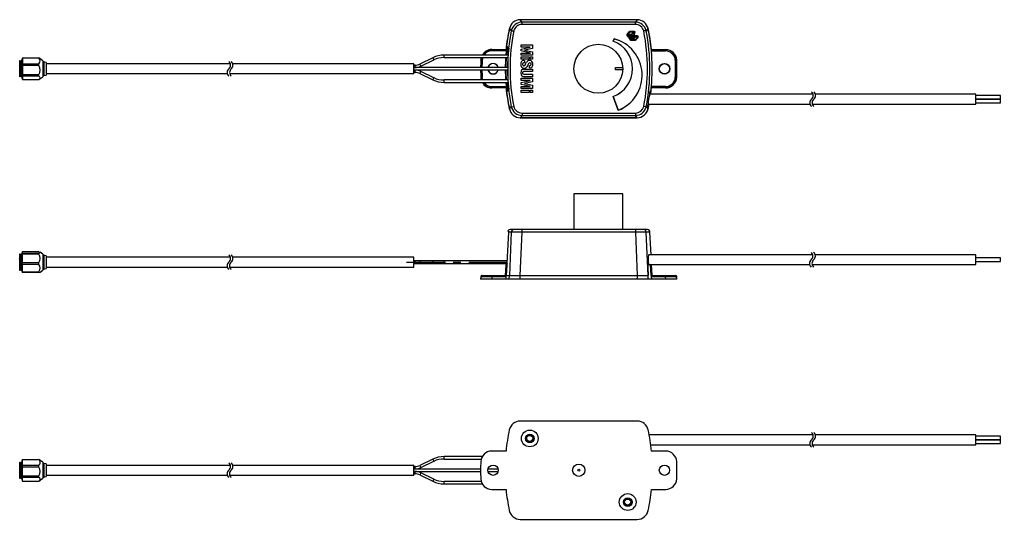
# Model space of a CAD drawing. Extents: x -3 to 1180, y -8 to 246.
# Drawn here: x 779.5 to 1180, y 22.9 to 227.1 of the extents above; entities that cross this region are included whole.
import ezdxf

# ---------------------------------------------------------------- set-up
doc = ezdxf.new("R2010")
doc.units = 0
doc.header["$LTSCALE"] = 0.5
doc.linetypes.add('CENTER', pattern=[50.8, 31.75, -6.35, 6.35, -6.35])
for name, color, linetype in [('MSM_CENTER', 1, 'CENTER'), ('MSM_CONTINUOUS', 7, 'CONTINUOUS'), ('MSM_NARROW', 5, 'CONTINUOUS')]:
    doc.layers.add(name, color=color, linetype=linetype)

msp = doc.modelspace()

# ---------------------------------------------------------------- linework, layer by layer
at = {"layer": 'MSM_CENTER'}
msp.add_line((937.5, 128), (981.87, 128), dxfattribs=at)
at = {"layer": 'MSM_CONTINUOUS'}
for p, q in [((984.69, 226.08), (983.92, 226.99)), ((983.93, 227.08), (1031.71, 227.08)), ((983.93, 227), (983.93, 227.08)), ((1031.71, 227), (983.93, 227)), ((1031.71, 226.99), (983.93, 226.99)), ((1030.95, 226.08), (984.69, 226.08)), ((984.69, 225.08), (984.69, 226.08)), ((1030.95, 225.08), (984.69, 225.08)), ((1031.71, 226.99), (1030.95, 226.08)), ((1030.95, 225.08), (1030.95, 226.08)), ((1031.71, 227.08), (1031.71, 227)), ((979.44, 223.44), (979.52, 223.42)), ((979.53, 223.42), (980.28, 222.54)), ((980.28, 222.54), (981.28, 222.43)), ((1027.47, 220.86), (1028.69, 222.33)), ((1028.24, 219.83), (1027.47, 220.86)), ((1027.77, 220.76), (1029.2, 220.76)), ((1028.32, 220.03), (1027.77, 220.76)), ((1027.79, 220.95), (1028.78, 222.14)), ((1029.21, 220.95), (1027.79, 220.95)), ((1028.69, 222.33), (1030.47, 222.33)), ((1028.78, 222.14), (1030.2, 222.14)), ((1029.2, 220.76), (1029.75, 220.03)), ((1030.2, 222.14), (1029.21, 220.95)), ((1029.37, 220.84), (1030.41, 222.08)), ((1029.37, 220.84), (1029.9, 220.13)), ((1030.56, 221.87), (1029.9, 220.13)), ((1030, 219.83), (1030.19, 220.35)), ((1031.37, 220.35), (1030.16, 219.72)), ((1030.19, 220.35), (1031.37, 220.35)), ((1030.78, 221.9), (1030.27, 220.54)), ((1030.27, 220.54), (1031.8, 220.54)), ((1030.31, 219.58), (1031.72, 220.32)), ((1030.41, 222.08), (1030.56, 221.87)), ((1030.47, 222.33), (1030.78, 221.9)), ((1031.72, 220.32), (1031.89, 220.08)), ((1031.8, 220.54), (1032.14, 220.08)), ((1035.36, 222.53), (1034.36, 222.43)), ((1036.11, 223.42), (1035.36, 222.53)), ((1036.19, 223.44), (1036.11, 223.42)), ((978.53, 215.79), (978.36, 216.32)), ((979.19, 215.47), (978.38, 216.39)), ((984.25, 216.74), (988.99, 216.74)), ((984.25, 215.87), (984.25, 216.74)), ((988.99, 216.74), (988.99, 215.32)), ((1021.9, 218.27), (1022.25, 219.23)), ((1021.92, 218.28), (1021.9, 218.27)), ((1022.26, 219.22), (1021.92, 218.28)), ((1022.26, 219.22), (1022.25, 219.23)), ((1028.24, 219.83), (1028.71, 219.84)), ((1029.75, 220.03), (1028.32, 220.03)), ((1028.71, 219.84), (1028.37, 219.65)), ((1029.15, 218.6), (1028.37, 219.65)), ((1029.24, 218.8), (1028.7, 219.52)), ((1028.7, 219.52), (1030.12, 219.52)), ((1029.14, 219.84), (1028.91, 219.72)), ((1030.16, 219.72), (1028.91, 219.72)), ((1029.14, 219.84), (1030, 219.83)), ((1030.9, 218.6), (1029.15, 218.6)), ((1030.66, 218.8), (1029.24, 218.8)), ((1030.12, 219.52), (1030.66, 218.8)), ((1030.86, 218.84), (1030.31, 219.58)), ((1031.89, 220.08), (1030.86, 218.84)), ((1032.14, 220.08), (1030.9, 218.6)), ((979.01, 212.57), (952.81, 212.57)), ((952.81, 211.59), (952.81, 212.57)), ((972.31, 214.83), (972.36, 214.77)), ((972.31, 214.83), (978.12, 214.83)), ((972.36, 214.77), (978.17, 214.77)), ((972.36, 214.28), (972.36, 214.77)), ((978.15, 214.28), (972.36, 214.28)), ((978.15, 214.28), (978.01, 212.57)), ((978.17, 214.77), (978.12, 214.83)), ((978.36, 214.04), (978.24, 212.57)), ((978.53, 215.79), (978.36, 214.04)), ((979.13, 215.07), (978.53, 215.79)), ((978.91, 212.57), (979.13, 215.07)), ((979.26, 215.39), (979.19, 215.47)), ((988.03, 215.87), (984.25, 215.87)), ((984.25, 215.01), (988.03, 215.87)), ((984.25, 214.27), (984.25, 215.01)), ((988.09, 213.41), (984.25, 214.27)), ((984.25, 213.41), (988.09, 213.41)), ((984.25, 212.54), (984.25, 213.41)), ((988.99, 212.54), (984.25, 212.54)), ((988.99, 215.32), (985.65, 214.65)), ((985.65, 214.65), (988.99, 213.95)), ((988.99, 213.95), (988.99, 212.54)), ((1037.46, 214.77), (1037.51, 214.83)), ((1037.46, 214.77), (1043.28, 214.77)), ((1037.49, 214.28), (1043.28, 214.28)), ((1037.51, 214.83), (1043.33, 214.83)), ((1043.33, 214.83), (1043.28, 214.77)), ((1043.28, 214.53), (1043.28, 214.77)), ((1043.28, 214.28), (1043.28, 214.53)), ((779.63, 210.09), (779.47, 210.36)), ((779.47, 210.36), (779.47, 203.64)), ((779.75, 210.09), (779.63, 210.09)), ((779.63, 210.09), (779.63, 203.91)), ((779.91, 210.36), (779.75, 210.09)), ((779.75, 210.09), (779.75, 203.91)), ((779.91, 210.36), (779.91, 203.64)), ((780.13, 210.09), (779.97, 210.36)), ((779.97, 210.36), (779.97, 203.64)), ((780.25, 210.09), (780.13, 210.09)), ((780.13, 210.09), (780.13, 203.91)), ((780.4, 210.36), (780.25, 210.09)), ((780.25, 210.09), (780.25, 203.91)), ((780.68, 211.4), (780.4, 210.7)), ((780.4, 210.7), (780.4, 203.3)), ((780.68, 208.68), (780.4, 208.41)), ((780.68, 211.4), (787.29, 211.4)), ((780.68, 211.4), (780.68, 202.6)), ((787.29, 211.29), (780.68, 211.29)), ((780.68, 209.05), (787.29, 209.05)), ((787.29, 208.29), (780.68, 208.29)), ((788.9, 210.25), (787.29, 211.4)), ((787.29, 211.29), (787.29, 211.4)), ((787.29, 208.29), (787.29, 209.05)), ((788.9, 210.25), (788.9, 203.75)), ((789.3, 209.8), (788.9, 209.8)), ((790.3, 209.6), (789.3, 209.8)), ((789.3, 209.8), (789.3, 204.2)), ((790.3, 209.6), (790.3, 204.4)), ((865.55, 209), (790.3, 209)), ((940.5, 209), (866.55, 209)), ((940.5, 205), (940.5, 209)), ((940.96, 208.49), (940.5, 208.49)), ((940.96, 207.51), (940.96, 208.49)), ((948.23, 211.52), (942.93, 208.94)), ((943.36, 208.06), (942.93, 208.94)), ((943.36, 208.06), (948.66, 210.64)), ((948.23, 211.52), (948.66, 210.64)), ((952.81, 211.59), (978.95, 211.59)), ((967.82, 210.53), (968.05, 211.59)), ((967.87, 210.48), (967.82, 210.53)), ((968.13, 211.59), (967.87, 210.48)), ((968.37, 210.45), (967.87, 210.48)), ((968.64, 211.59), (968.37, 210.45)), ((984.25, 211.86), (987.56, 211.86)), ((984.25, 210.91), (984.25, 211.86)), ((987.56, 210.91), (984.25, 210.91)), ((985.54, 210.41), (985.73, 210.41)), ((985.73, 209.46), (985.59, 209.46)), ((985.73, 210.41), (985.73, 209.46)), ((987.19, 208.9), (986.87, 208.16)), ((987.56, 211.86), (987.56, 210.91)), ((987.68, 207.42), (987.68, 208.33)), ((987.98, 211.86), (988.99, 211.86)), ((987.98, 210.91), (987.98, 211.86)), ((988.99, 210.91), (987.98, 210.91)), ((988.99, 211.86), (988.99, 210.91)), ((1047.77, 210.48), (1047.27, 210.45)), ((1047.82, 210.53), (1047.77, 210.48)), ((779.91, 208.28), (779.75, 208.18)), ((780.25, 208.18), (780.4, 208.28)), ((780.68, 204.66), (787.29, 204.66)), ((787.29, 204), (787.29, 204.66)), ((789.3, 204.2), (790.3, 204.4)), ((790.3, 205), (864.27, 205)), ((865.27, 205), (940.5, 205)), ((940.5, 207.51), (940.96, 207.51)), ((978.82, 207.5), (940.5, 207.5)), ((940.5, 206.5), (978.82, 206.5)), ((940.96, 206.49), (940.5, 206.49)), ((940.5, 205.51), (940.96, 205.51)), ((940.96, 205.51), (940.96, 206.49)), ((942.93, 205.06), (943.36, 205.94)), ((942.93, 205.06), (948.23, 202.48)), ((948.66, 203.36), (943.36, 205.94)), ((985.68, 206.8), (988.99, 206.8)), ((988.99, 205.85), (985.68, 205.85)), ((985.68, 204.73), (988.99, 204.73)), ((986.87, 208.16), (986.62, 207.73)), ((987.81, 207.42), (987.68, 207.42)), ((988.99, 206.8), (988.99, 205.85)), ((988.99, 204.73), (988.99, 203.77)), ((1022.82, 206.5), (1022.82, 207.5)), ((1022.82, 207.5), (1025.81, 207.5)), ((1025.81, 206.5), (1022.82, 206.5)), ((779.47, 203.64), (779.63, 203.91)), ((779.63, 203.91), (779.75, 203.91)), ((779.75, 203.91), (779.91, 203.64)), ((779.97, 203.64), (780.13, 203.91)), ((780.13, 203.91), (780.25, 203.91)), ((780.25, 203.91), (780.4, 203.64)), ((780.4, 203.3), (780.68, 202.6)), ((787.29, 204), (780.68, 204)), ((780.68, 202.6), (787.29, 202.6)), ((787.29, 202.6), (788.9, 203.75)), ((788.9, 204.2), (789.3, 204.2)), ((948.23, 202.48), (948.66, 203.36)), ((978.95, 202.41), (952.81, 202.41)), ((952.81, 201.43), (952.81, 202.41)), ((952.81, 201.43), (979.01, 201.43)), ((967.87, 203.52), (967.82, 203.47)), ((968.37, 203.55), (967.87, 203.52)), ((967.87, 203.52), (968.13, 202.41)), ((968.64, 202.41), (968.37, 203.55)), ((978.01, 201.43), (978.15, 199.72)), ((978.24, 201.43), (978.42, 199.3)), ((979.13, 198.93), (978.91, 201.43)), ((984.25, 203.1), (988.99, 203.1)), ((984.25, 202.23), (984.25, 203.1)), ((986.15, 202.22), (984.25, 202.23)), ((984.25, 201.37), (988.04, 202.22)), ((984.25, 200.63), (984.25, 201.37)), ((988.04, 199.78), (984.25, 200.63)), ((988.99, 201.68), (985.65, 200.99)), ((985.65, 200.99), (988.99, 200.31)), ((988.99, 203.77), (985.68, 203.77)), ((988.04, 202.22), (986.15, 202.22)), ((988.99, 203.1), (988.99, 201.68)), ((988.99, 200.31), (988.99, 198.9)), ((1047.27, 203.55), (1047.77, 203.52)), ((1047.77, 203.52), (1047.82, 203.47)), ((972.31, 199.17), (972.36, 199.23)), ((978.12, 199.17), (972.31, 199.17)), ((972.36, 199.72), (978.15, 199.72)), ((972.36, 199.23), (972.36, 199.72)), ((978.17, 199.23), (972.36, 199.23)), ((978.17, 199.23), (978.12, 199.17)), ((979.25, 198.67), (978.36, 197.68)), ((978.36, 197.68), (978.53, 198.21)), ((979.26, 198.61), (978.37, 197.6)), ((978.42, 199.3), (978.53, 198.21)), ((978.53, 198.21), (979.13, 198.93)), ((984.25, 199.77), (988.04, 199.78)), ((984.25, 198.9), (984.25, 199.77)), ((988.99, 198.9), (984.25, 198.9)), ((984.25, 198.22), (987.56, 198.22)), ((984.25, 197.27), (984.25, 198.22)), ((987.56, 197.27), (984.25, 197.27)), ((987.56, 198.22), (987.56, 197.27)), ((987.98, 198.22), (988.99, 198.22)), ((987.98, 197.27), (987.98, 198.22)), ((988.99, 197.27), (987.98, 197.27)), ((988.99, 198.22), (988.99, 197.27)), ((1103.5, 196.58), (1036.79, 196.58)), ((1036.8, 196.65), (1036.81, 196.65)), ((1036.95, 197.79), (1036.94, 197.79)), ((1036.97, 197.99), (1036.98, 197.99)), ((1037.34, 198.31), (1036.98, 197.99)), ((1036.99, 198.09), (1037.35, 198.41)), ((1043.28, 199.23), (1037.46, 199.23)), ((1037.46, 199.23), (1037.51, 199.17)), ((1043.28, 199.72), (1037.49, 199.72)), ((1043.33, 199.17), (1037.51, 199.17)), ((1043.28, 199.23), (1043.28, 199.72)), ((1043.33, 199.17), (1043.28, 199.23)), ((1170.02, 196.58), (1104.5, 196.58)), ((1170.02, 192.58), (1170.02, 196.58)), ((1023.96, 190.07), (1021.9, 195.73)), ((1021.92, 195.72), (1021.9, 195.73)), ((1021.92, 195.72), (1023.97, 190.09)), ((1036.15, 192.5), (1036.15, 192.5)), ((1036.16, 192.58), (1102.21, 192.58)), ((1036.19, 190.56), (1036.59, 192.58)), ((1103.21, 192.58), (1170.02, 192.58)), ((1180.02, 196.02), (1170.02, 196.02)), ((1170.02, 194.63), (1180.02, 194.63)), ((1180.02, 194.52), (1170.02, 194.52)), ((1170.02, 193.13), (1180.02, 193.13)), ((1180.02, 194.63), (1180.02, 196.02)), ((1180.02, 193.13), (1180.02, 194.52)), ((979.44, 190.56), (979.52, 190.58)), ((979.53, 190.58), (980.28, 191.46)), ((980.28, 191.46), (981.28, 191.57)), ((984.69, 188.92), (1030.96, 188.92)), ((984.69, 188.92), (984.69, 187.92)), ((1023.97, 190.09), (1023.96, 190.07)), ((1030.95, 188.92), (1030.95, 187.92)), ((1035.36, 191.47), (1034.36, 191.57)), ((1036.11, 190.58), (1035.36, 191.47)), ((1036.14, 190.74), (1035.88, 191.06)), ((1035.9, 191.17), (1035.89, 191.17)), ((1035.9, 191.17), (1036.17, 190.84)), ((1035.93, 191.37), (1035.93, 191.37)), ((1036.06, 190.84), (1036.17, 190.84)), ((1036.19, 190.56), (1036.11, 190.58)), ((984.69, 187.92), (983.92, 187.01)), ((983.93, 187.01), (1031.71, 187.01)), ((983.93, 186.92), (983.93, 187)), ((1031.71, 186.92), (983.93, 186.92)), ((984.69, 187.92), (1030.95, 187.92)), ((1031.71, 187.01), (1030.95, 187.92)), ((1031.71, 187), (1031.71, 186.92)), ((1025.81, 155.9), (1005.82, 155.9)), ((1005.82, 155.9), (1005.82, 141.3)), ((1025.81, 155.7), (1025.81, 155.9)), ((1025.82, 155.7), (1025.81, 155.7)), ((1025.82, 141.3), (1025.82, 155.7)), ((978.38, 122.5), (979.21, 140.3)), ((978.81, 140.64), (979.21, 140.22)), ((979.28, 140.64), (978.81, 140.64)), ((1036.88, 140.3), (979.21, 140.3)), ((980.28, 140.3), (979.53, 122.5)), ((1035.88, 141.3), (979.76, 141.3)), ((983.93, 122.5), (984.69, 140.3)), ((984.69, 140.3), (984.69, 141.3)), ((1030.95, 141.3), (1030.95, 140.3)), ((1030.95, 140.3), (1031.71, 122.5)), ((1036.11, 122.5), (1035.36, 140.3)), ((1037.37, 131), (1036.88, 140.3)), ((780.68, 132.21), (780.4, 131.7)), ((787.29, 132.21), (780.68, 132.21)), ((780.68, 123.79), (780.68, 132.21)), ((787.29, 132.21), (787.63, 132.11)), ((779.63, 131.09), (779.47, 131.36)), ((779.47, 131.36), (779.47, 124.64)), ((779.75, 131.09), (779.63, 131.09)), ((779.63, 131.09), (779.63, 124.91)), ((779.91, 131.36), (779.75, 131.09)), ((779.75, 131.09), (779.75, 124.91)), ((779.91, 131.36), (779.91, 124.64)), ((780.13, 131.09), (779.97, 131.36)), ((779.97, 131.36), (779.97, 124.64)), ((780.25, 131.09), (780.13, 131.09)), ((780.13, 131.09), (780.13, 124.91)), ((780.4, 131.36), (780.25, 131.09)), ((780.25, 131.09), (780.25, 124.91)), ((780.4, 131.7), (780.4, 124.3)), ((780.68, 131.72), (787.29, 131.72)), ((787.29, 131.22), (780.68, 131.22)), ((787.29, 131.72), (787.56, 131.8)), ((787.29, 131.22), (787.29, 131.72)), ((787.63, 132.11), (787.72, 132.08)), ((787.72, 132.08), (787.8, 132.03)), ((788.9, 131.25), (787.8, 132.04)), ((788.9, 131.25), (788.9, 124.75)), ((789.3, 130.8), (788.9, 130.8)), ((790.3, 130.6), (789.3, 130.8)), ((789.3, 130.8), (789.3, 125.2)), ((790.3, 130.6), (790.3, 125.4)), ((865.55, 130), (790.3, 130)), ((940.5, 130), (866.55, 130)), ((940.5, 126), (940.5, 130)), ((978.66, 128.5), (940.5, 128.5)), ((978.66, 128.49), (940.5, 128.49)), ((940.96, 127.51), (940.96, 128.49)), ((952.81, 127.51), (952.81, 128.49)), ((1035.88, 128.62), (1036.14, 122.5)), ((1036.15, 128.9), (1035.93, 128.9)), ((1103.39, 131), (1036.39, 131)), ((1170.02, 131), (1104.39, 131)), ((1170.02, 127), (1170.02, 131)), ((1180.02, 129.7), (1170.02, 129.7)), ((1170.02, 128.3), (1180.02, 128.3)), ((1180.02, 128.3), (1180.02, 129.7)), ((779.47, 124.64), (779.63, 124.91)), ((779.63, 124.91), (779.75, 124.91)), ((779.75, 125.14), (779.91, 124.89)), ((779.75, 124.91), (779.91, 124.64)), ((779.97, 124.64), (780.13, 124.91)), ((780.13, 124.91), (780.25, 124.91)), ((780.4, 124.9), (780.25, 125.14)), ((780.25, 124.91), (780.4, 124.64)), ((780.4, 124.58), (780.68, 124.11)), ((780.4, 124.3), (780.68, 123.79)), ((780.68, 127.83), (787.29, 127.83)), ((787.29, 127.02), (780.68, 127.02)), ((787.29, 127.02), (787.29, 127.83)), ((787.8, 123.96), (788.9, 124.75)), ((788.9, 125.2), (789.3, 125.2)), ((789.3, 125.2), (790.3, 125.4)), ((790.3, 126), (864.26, 126)), ((865.26, 126), (940.5, 126)), ((940.5, 127.51), (978.61, 127.51)), ((940.5, 127.5), (978.61, 127.5)), ((978.05, 126.83), (977.82, 122.5)), ((978.61, 127.39), (978.05, 126.83)), ((978.53, 126.83), (978.05, 126.83)), ((978.36, 122.5), (978.53, 126.83)), ((978.53, 126.83), (978.58, 126.88)), ((1036.61, 127), (1102.11, 127)), ((1037.08, 127), (1037.35, 122.5)), ((1037.35, 122.5), (1037.09, 127)), ((1037.81, 122.5), (1037.58, 127)), ((1103.11, 127), (1170.02, 127)), ((780.68, 124.11), (787.29, 124.11)), ((787.29, 123.79), (780.68, 123.79)), ((787.29, 123.79), (787.29, 124.11)), ((787.29, 123.79), (787.8, 123.96)), ((967.79, 122.03), (967.74, 121)), ((1047.9, 121), (967.74, 121)), ((967.87, 122.03), (967.79, 122.03)), ((967.87, 122.03), (967.82, 121)), ((968.29, 122.5), (1036.11, 122.5)), ((972.35, 122.03), (972.31, 121)), ((972.36, 122.5), (972.35, 122.03)), ((978.17, 122.03), (972.36, 122.03)), ((978.12, 121), (978.17, 122.03)), ((979.45, 121), (979.52, 122.5)), ((983.93, 121), (983.93, 122.5)), ((1031.71, 122.5), (1031.71, 121)), ((1031.71, 122.5), (1031.71, 121)), ((1036.19, 121), (1036.11, 122.5)), ((1037.35, 122.5), (1047.34, 122.5)), ((1043.28, 122.03), (1037.46, 122.03)), ((1037.46, 122.03), (1037.51, 121)), ((1043.28, 122.03), (1043.28, 122.5)), ((1043.33, 121), (1043.28, 122.03)), ((1047.84, 122.03), (1047.77, 122.03)), ((1047.82, 121), (1047.77, 122.03)), ((1047.9, 121), (1047.84, 122.03)), ((1031.71, 63.08), (983.93, 63.08)), ((1103.5, 57.42), (1036.59, 57.42)), ((1170.02, 57.42), (1104.5, 57.42)), ((1170.02, 53.42), (1170.02, 57.42)), ((1180.02, 56.87), (1170.02, 56.87)), ((1180.02, 55.48), (1180.02, 56.87)), ((1037.22, 53.42), (1102.22, 53.42)), ((1103.22, 53.42), (1170.02, 53.42)), ((1170.02, 55.48), (1180.02, 55.48)), ((1180.02, 55.37), (1170.02, 55.37)), ((1170.02, 53.98), (1180.02, 53.98)), ((1180.02, 53.98), (1180.02, 55.37)), ((968.43, 48.57), (952.81, 48.57)), ((952.81, 47.59), (952.81, 48.57)), ((978.12, 50.83), (972.31, 50.83)), ((1043.33, 50.83), (1037.51, 50.83)), ((779.63, 46.09), (779.47, 46.36)), ((779.47, 46.36), (779.47, 39.64)), ((779.75, 46.09), (779.63, 46.09)), ((779.63, 46.09), (779.63, 39.91)), ((779.91, 46.36), (779.75, 46.09)), ((779.75, 46.09), (779.75, 39.91)), ((779.75, 44.18), (779.91, 44.28)), ((779.91, 46.36), (779.91, 39.64)), ((780.13, 46.09), (779.97, 46.36)), ((779.97, 46.36), (779.97, 39.64)), ((780.25, 46.09), (780.13, 46.09)), ((780.13, 46.09), (780.13, 39.91)), ((780.4, 46.36), (780.25, 46.09)), ((780.25, 46.09), (780.25, 39.91)), ((780.4, 44.28), (780.25, 44.18)), ((780.68, 47.4), (780.4, 46.7)), ((780.4, 46.7), (780.4, 39.3)), ((780.4, 44.41), (780.68, 44.68)), ((780.68, 47.4), (787.29, 47.4)), ((780.68, 38.6), (780.68, 47.4)), ((787.29, 47.29), (780.68, 47.29)), ((780.68, 45.05), (787.29, 45.05)), ((787.29, 44.29), (780.68, 44.29)), ((788.9, 46.25), (787.29, 47.4)), ((787.29, 47.29), (787.29, 47.4)), ((787.29, 44.29), (787.29, 45.05)), ((788.9, 46.25), (788.9, 39.75)), ((789.3, 45.8), (788.9, 45.8)), ((790.3, 45.6), (789.3, 45.8)), ((789.3, 45.8), (789.3, 40.2)), ((790.3, 45.6), (790.3, 40.4)), ((865.54, 45), (790.3, 45)), ((940.5, 45), (866.54, 45)), ((940.5, 41), (940.5, 45)), ((940.96, 44.49), (940.5, 44.49)), ((940.96, 43.51), (940.96, 44.49)), ((948.23, 47.52), (942.93, 44.94)), ((942.93, 44.94), (943.36, 44.06)), ((943.36, 44.06), (948.66, 46.64)), ((948.23, 47.52), (948.66, 46.64)), ((952.81, 47.59), (968.03, 47.59)), ((780.68, 40.66), (787.29, 40.66)), ((787.29, 40), (787.29, 40.66)), ((788.9, 40.2), (789.3, 40.2)), ((789.3, 40.2), (790.3, 40.4)), ((790.3, 41), (864.26, 41)), ((865.26, 41), (940.5, 41)), ((940.5, 43.51), (940.96, 43.51)), ((967.74, 43.5), (940.5, 43.5)), ((940.5, 42.5), (967.74, 42.5)), ((940.96, 42.49), (940.5, 42.49)), ((940.5, 41.51), (940.96, 41.51)), ((940.96, 41.51), (940.96, 42.49)), ((943.36, 41.94), (942.93, 41.06)), ((942.93, 41.06), (948.23, 38.48)), ((948.66, 39.36), (943.36, 41.94)), ((974.86, 43.5), (970.78, 43.5)), ((970.78, 42.5), (974.86, 42.5)), ((779.47, 39.64), (779.63, 39.91)), ((779.63, 39.91), (779.75, 39.91)), ((779.75, 39.91), (779.91, 39.64)), ((779.97, 39.64), (780.13, 39.91)), ((780.13, 39.91), (780.25, 39.91)), ((780.25, 39.91), (780.4, 39.64)), ((780.4, 39.3), (780.68, 38.6)), ((787.29, 40), (780.68, 40)), ((780.68, 38.6), (787.29, 38.6)), ((787.39, 38.67), (788.9, 39.75)), ((948.66, 39.36), (948.23, 38.48)), ((968.05, 38.41), (952.81, 38.41)), ((952.81, 37.43), (952.81, 38.41)), ((952.81, 37.43), (968.48, 37.43)), ((972.31, 35.17), (978.12, 35.17)), ((1037.51, 35.17), (1043.33, 35.17)), ((983.93, 22.92), (1031.71, 22.92))]:
    msp.add_line(p, q, dxfattribs=at)
for centre, radius in [((1015.82, 207), 10), ((1042.82, 207), 2.18), ((1042.82, 207), 2.1), ((987.82, 56), 3.43), ((987.82, 56), 1.76), ((987.82, 56), 1.7), ((987.82, 56), 1.55), ((987.82, 56), 1.25), ((972.82, 43), 2.1), ((1007.82, 43), 2.5), ((1042.82, 43), 2.1), ((1007.82, 43), 0.4), ((1027.82, 30), 3.43), ((1027.82, 30), 1.76), ((1027.82, 30), 1.7), ((1027.82, 30), 1.55), ((1027.82, 30), 1.25)]:
    msp.add_circle(centre, radius, dxfattribs=at)
for centre, radius, start, end in [((983.93, 222.5), 4.5, 90, 168.1531), ((983.92, 222.5), 4.49, 89.986, 168.1665), ((984.68, 221.58), 4.5, 89.8604, 167.7497), ((984.67, 221.59), 3.49, 89.7401, 166.0506), ((1030.96, 221.58), 4.5, 12.2058, 90.1306), ((1030.96, 221.59), 3.49, 13.8996, 90.2484), ((1031.71, 222.5), 4.5, 11.8469, 90), ((1031.71, 222.5), 4.49, 11.8335, 90.014), ((1057.82, 207), 80.08, 168.1531, 174.3897), ((1057.82, 207), 80, 168.1531, 173.3081), ((1057.82, 207), 79.99, 168.1525, 173.2554), ((1057.53, 207.04), 78.79, 168.6544, 173.8555), ((1058.65, 207), 78.9, 168.7225, 191.2775), ((957.01, 207), 78.87, 348.7204, 11.2796), ((956.92, 207), 79.96, 348.7979, 11.2022), ((957.82, 207), 79.99, 353.8367, 11.8475), ((957.82, 207), 80, 5.2179, 11.8469), ((957.82, 207), 80.08, 5.6103, 11.8469), ((1017.82, 207), 11.98, 289.9248, 70.0752), ((1017.82, 207), 12, 290, 70), ((1018.37, 204.37), 15.36, 291.3468, 75.3659), ((1018.37, 204.37), 15.35, 291.407, 75.3124), ((952.81, 202.08), 10.49, 90, 115.8935), ((972.2, 210.64), 4.19, 88.5468, 152.5547), ((972.24, 210.62), 4.16, 88.434, 152.0123), ((972.2, 210.75), 3.53, 87.3521, 148.9852), ((975.87, 214.63), 2.31, 351.2371, 3.6653), ((1057.75, 207), 78.94, 173.896, 186.104), ((1040.73, 214.67), 3.27, 178.1658, 186.9319), ((1043.28, 210.28), 4.49, 2.4865, 90.0031), ((1043.28, 210.28), 3.99, 2.4659, 90.0237), ((1043.33, 210.34), 4.49, 2.5099, 90.0188), ((784.25, 208.62), 4.04, 32.8373, 41.2578), ((785.64, 210.7), 2.33, 314.9721, 335.4978), ((784.5, 206.47), 3.33, 326.9481, 33.0519), ((786.73, 210.17), 1.12, 337.0513, 35.1543), ((940.96, 213), 4.51, 270, 295.8935), ((952.81, 202.08), 9.51, 90, 115.8935), ((1047.82, 207), 80.08, 177.4713, 179.6423), ((1047.82, 207), 80.02, 177.5105, 179.642), ((1047.82, 207), 79.53, 177.5103, 179.6398), ((972.82, 207), 2.18, 13.2679, 166.7322), ((972.82, 207), 2.1, 13.7741, 166.2258), ((1057.82, 207), 80, 176.7108, 179.6419), ((1057.82, 207), 79.77, 176.7015, 179.6409), ((1057.82, 207), 79.1, 176.6734, 179.6378), ((985.45, 209.12), 1.3, 86.1406, 192.2416), ((985.56, 208.63), 1.4, 171.2857, 319.5901), ((985.64, 208.85), 0.779, 156.4948, 180.7831), ((985.65, 208.87), 0.793, 182.3467, 205.8691), ((985.35, 208.96), 0.471, 103.5205, 155.1449), ((985.37, 208.75), 0.482, 207.4902, 256.3512), ((985.6, 207.73), 1.73, 90.2213, 101.8437), ((985.53, 208.82), 0.555, 283.1688, 328.8637), ((983.2, 210.3), 3.31, 327.8601, 346.265), ((987.78, 208.96), 1.47, 125.3973, 157.839), ((987.69, 208.98), 1.4, 354.711, 122.9795), ((987.94, 208.67), 0.789, 122.6915, 162.5292), ((987.82, 208.61), 0.782, 62.8823, 113.3852), ((987.68, 209.86), 1.53, 269.8265, 280.9137), ((987.84, 208.67), 1.26, 268.6538, 8.1031), ((987.93, 208.81), 0.456, 275.6046, 4.4305), ((987.87, 208.9), 0.517, 354.8505, 52.7), ((967.82, 207), 79.53, 357.5103, 2.4897), ((967.82, 207), 80.02, 357.5105, 2.4896), ((967.82, 207), 80.08, 357.4713, 2.5287), ((940.96, 213), 5.49, 270, 295.8935), ((940.96, 201), 5.49, 64.1065, 90), ((940.96, 201), 4.51, 64.1065, 90), ((1047.82, 207), 80.08, 180.3577, 182.5287), ((1047.82, 207), 80.02, 180.358, 182.4896), ((1047.82, 207), 79.53, 180.3602, 182.4897), ((972.82, 207), 2.18, 193.2679, 346.7321), ((972.82, 207), 2.1, 193.7741, 346.2259), ((1057.82, 207), 80, 180.3581, 183.2892), ((1057.82, 207), 79.77, 180.3591, 183.2985), ((1057.82, 207), 79.1, 180.3622, 183.3266), ((986.9, 205.29), 2.72, 164.7157, 192.0261), ((985.37, 204.97), 1.16, 192.6196, 236.7313), ((985.29, 205.68), 1.07, 114.5079, 162.3641), ((985.72, 204.2), 2.6, 90.7501, 109.5515), ((985.34, 205.32), 0.48, 119.0296, 184.3135), ((985.41, 205.28), 0.546, 179.2954, 226.9731), ((985.58, 205.77), 1.05, 238.2618, 275.4284), ((985.58, 204.77), 1.08, 84.351, 115.7906), ((985.45, 209.04), 0.787, 255.3393, 284.6607), ((779.44, 203.91), 0.0374, 213.4457, 326.5543), ((779.94, 203.91), 0.0375, 213.4731, 326.5269), ((784.91, 200.84), 3.96, 46.5382, 53.1414), ((786.2, 204.34), 2.05, 302.0391, 315.0305), ((787.33, 203.29), 0.518, 1.311, 54.0561), ((787.19, 203.37), 0.659, 313.8506, 354.2701), ((952.81, 211.92), 10.49, 244.1065, 270), ((952.81, 211.92), 9.51, 244.1065, 270), ((975.16, 203.71), 7.35, 181.9183, 184.4432), ((969.76, 203.27), 1.93, 183.6917, 206.4418), ((972.11, 203.29), 4.12, 206.7878, 272.7011), ((972.24, 203.38), 4.16, 207.9878, 271.566), ((972.2, 203.25), 3.53, 211.0148, 272.6478), ((985.63, 205.62), 1.85, 240.897, 271.7151), ((1043.28, 203.72), 3.99, 269.9764, 357.5339), ((1043.28, 203.72), 4.49, 269.9969, 357.5147), ((1043.33, 203.66), 4.49, 269.9811, 357.4902), ((1057.82, 207), 80.08, 185.6103, 191.8469), ((974.9, 199.33), 3.27, 358.1658, 6.9319), ((1057.82, 207), 80, 186.6919, 191.8469), ((1057.82, 207), 79.99, 186.7446, 191.8475), ((1057.53, 206.96), 78.79, 186.1452, 191.3455), ((1053.92, 191.82), 17.79, 164.2421, 177.8065), ((957.82, 207), 79.66, 352.5354, 353.3618), ((957.82, 207), 79.66, 352.5341, 353.3586), ((1038.65, 197.67), 1.71, 165.5573, 175.7592), ((1037.88, 197.73), 0.934, 164.3991, 176.8386), ((957.82, 207), 80.08, 352.5206, 354.3897), ((957.82, 207), 80, 353.7651, 354.7821), ((1039.77, 199.37), 2.31, 171.2371, 183.6653), ((957.82, 207), 79.66, 348.6778, 349.5131), ((957.82, 207), 79.66, 348.6823, 349.5156), ((983.93, 191.5), 4.5, 191.8469, 270), ((983.92, 191.5), 4.49, 191.8335, 270.014), ((984.68, 192.42), 4.5, 192.2508, 270.1391), ((984.67, 192.41), 3.49, 193.9498, 270.2597), ((1030.96, 192.42), 4.5, 269.8697, 347.7931), ((1030.96, 192.41), 3.49, 269.9884, 346.1005), ((1031.71, 191.5), 4.49, 269.986, 348.1665), ((1031.71, 191.5), 4.5, 270, 348.1531), ((1037.54, 190.96), 1.67, 166.1678, 176.607), ((1037.17, 191.08), 1.27, 166.8769, 175.9801), ((957.82, 207), 80, 348.1531, 348.3466), ((957.82, 207), 79.99, 348.1525, 348.2727), ((979.76, 140.3), 1, 90, 160.3953), ((980.3, 140.25), 1.09, 159.3622, 177.3692), ((981.28, 140.3), 1, 90, 180), ((1034.36, 140.3), 1, 0, 90), ((1035.88, 140.3), 1, 0, 90), ((779.44, 129.22), 0.0706, 63.7137, 116.2863), ((779.94, 129.22), 0.0706, 63.7312, 116.2688), ((784.89, 129.53), 2.94, 324.8086, 35.1914), ((787.34, 132.64), 0.877, 284.6458, 301.801), ((787.68, 131.86), 0.208, 42.3585, 54.4192), ((787.74, 132), 0.118, 303.5699, 336.0034), ((787.8, 131.97), 0.0523, 23.3179, 42.3585), ((787.77, 131.96), 0.0811, 8.8718, 23.3179), ((787.81, 131.96), 0.0394, 336.0034, 8.8718), ((943.6, 128), 0.668, 132.8187, 227.1813), ((948.9, 128), 0.668, 132.8187, 227.1813), ((1036.26, 128.7), 0.385, 148.9767, 192.8865), ((1039, 128.54), 2.87, 172.8137, 213.6546), ((1044.88, 129.29), 8.74, 170.9917, 182.5498), ((1037.41, 130.46), 1.17, 156.9316, 170.3228), ((1036.69, 130.77), 0.392, 147.2212, 156.9316), ((1036.41, 130.95), 0.057, 119.0468, 147.2212), ((1036.39, 130.97), 0.0253, 92.7847, 119.0468), ((785.57, 125.56), 2.25, 319.76, 40.24), ((968.29, 122), 0.5, 90.0001, 177.0001), ((968.37, 122), 0.5, 90.0254, 177.0288), ((970.11, -91.76), 213.8, 89.3984, 90.6016), ((977.14, 122.22), 1.05, 349.5831, 15.7883), ((1038.96, 122.19), 1.51, 168.2737, 186.3549), ((1045.52, -91.77), 213.81, 89.3984, 90.6016), ((1047.27, 122), 0.5, 2.9722, 90.0251), ((1047.34, 122), 0.5, 3, 90), ((983.93, 58.5), 4.58, 90, 168.1531), ((1031.71, 58.5), 4.58, 11.8469, 90), ((1057.82, 43), 80.08, 168.1531, 174.3897), ((957.82, 43), 80.08, 5.6103, 11.8469), ((952.81, 38.08), 10.49, 90, 115.8935), ((972.31, 46.34), 4.49, 89.9812, 177.4901), ((1043.33, 46.34), 4.49, 2.5098, 90.0189), ((786.46, 46.17), 1.39, 306.5851, 53.4149), ((784.5, 42.47), 3.33, 326.9481, 33.0519), ((940.96, 49), 4.51, 270, 295.8935), ((940.96, 49), 5.49, 270, 295.8935), ((952.81, 38.08), 9.51, 90, 115.8935), ((1047.82, 43), 80.08, 177.4713, 182.5287), ((967.82, 43), 80.08, 357.4713, 2.5287), ((940.96, 37), 5.49, 64.1065, 90), ((940.96, 37), 4.51, 64.1065, 90), ((779.44, 39.91), 0.0374, 213.4457, 326.5543), ((779.94, 39.91), 0.0375, 213.4731, 326.5269), ((787.13, 39.3), 0.717, 282.4696, 77.5304), ((952.81, 47.92), 10.49, 244.1065, 270), ((952.81, 47.92), 9.51, 244.1065, 270), ((972.31, 39.66), 4.49, 182.5098, 270.0189), ((1043.33, 39.66), 4.49, 269.9812, 357.4901), ((1057.82, 43), 80.08, 185.6103, 191.8469), ((957.82, 43), 80.08, 348.1531, 354.3897), ((983.93, 27.5), 4.58, 191.8469, 270), ((1031.71, 27.5), 4.58, 270, 348.1531)]:
    msp.add_arc(centre, radius, start, end, dxfattribs=at)
at = {"layer": 'MSM_NARROW'}
for centre, start, end in [((863.67, 208.5), 309.5282, 50.4718), ((864.67, 208.5), 309.5282, 50.4718), ((866.15, 205.5), 129.5282, 230.4718), ((867.15, 205.5), 129.5282, 230.4718), ((1101.62, 196.08), 309.5282, 50.4718), ((1102.62, 196.08), 309.5282, 50.4718), ((1104.09, 193.08), 129.5282, 230.4718), ((1105.09, 193.08), 129.5282, 230.4718), ((863.67, 129.5), 309.5282, 50.4718), ((864.67, 129.5), 309.5282, 50.4718), ((1103.99, 127.5), 129.5282, 230.4718), ((1101.51, 130.5), 309.5282, 50.4718), ((1104.99, 127.5), 129.5282, 230.4718), ((1102.51, 130.5), 309.5282, 50.4718), ((866.14, 126.5), 129.5282, 230.4718), ((867.14, 126.5), 129.5282, 230.4718), ((1101.62, 56.92), 309.5282, 50.4718), ((1102.62, 56.92), 309.5282, 50.4718), ((1104.1, 53.92), 129.5282, 230.4718), ((1105.1, 53.92), 129.5282, 230.4718), ((863.66, 44.5), 309.5282, 50.4718), ((864.66, 44.5), 309.5282, 50.4718), ((866.14, 41.5), 129.5282, 230.4718), ((867.14, 41.5), 129.5282, 230.4718)]:
    msp.add_arc(centre, 1.94, start, end, dxfattribs=at)

doc.saveas('drawing.dxf')
